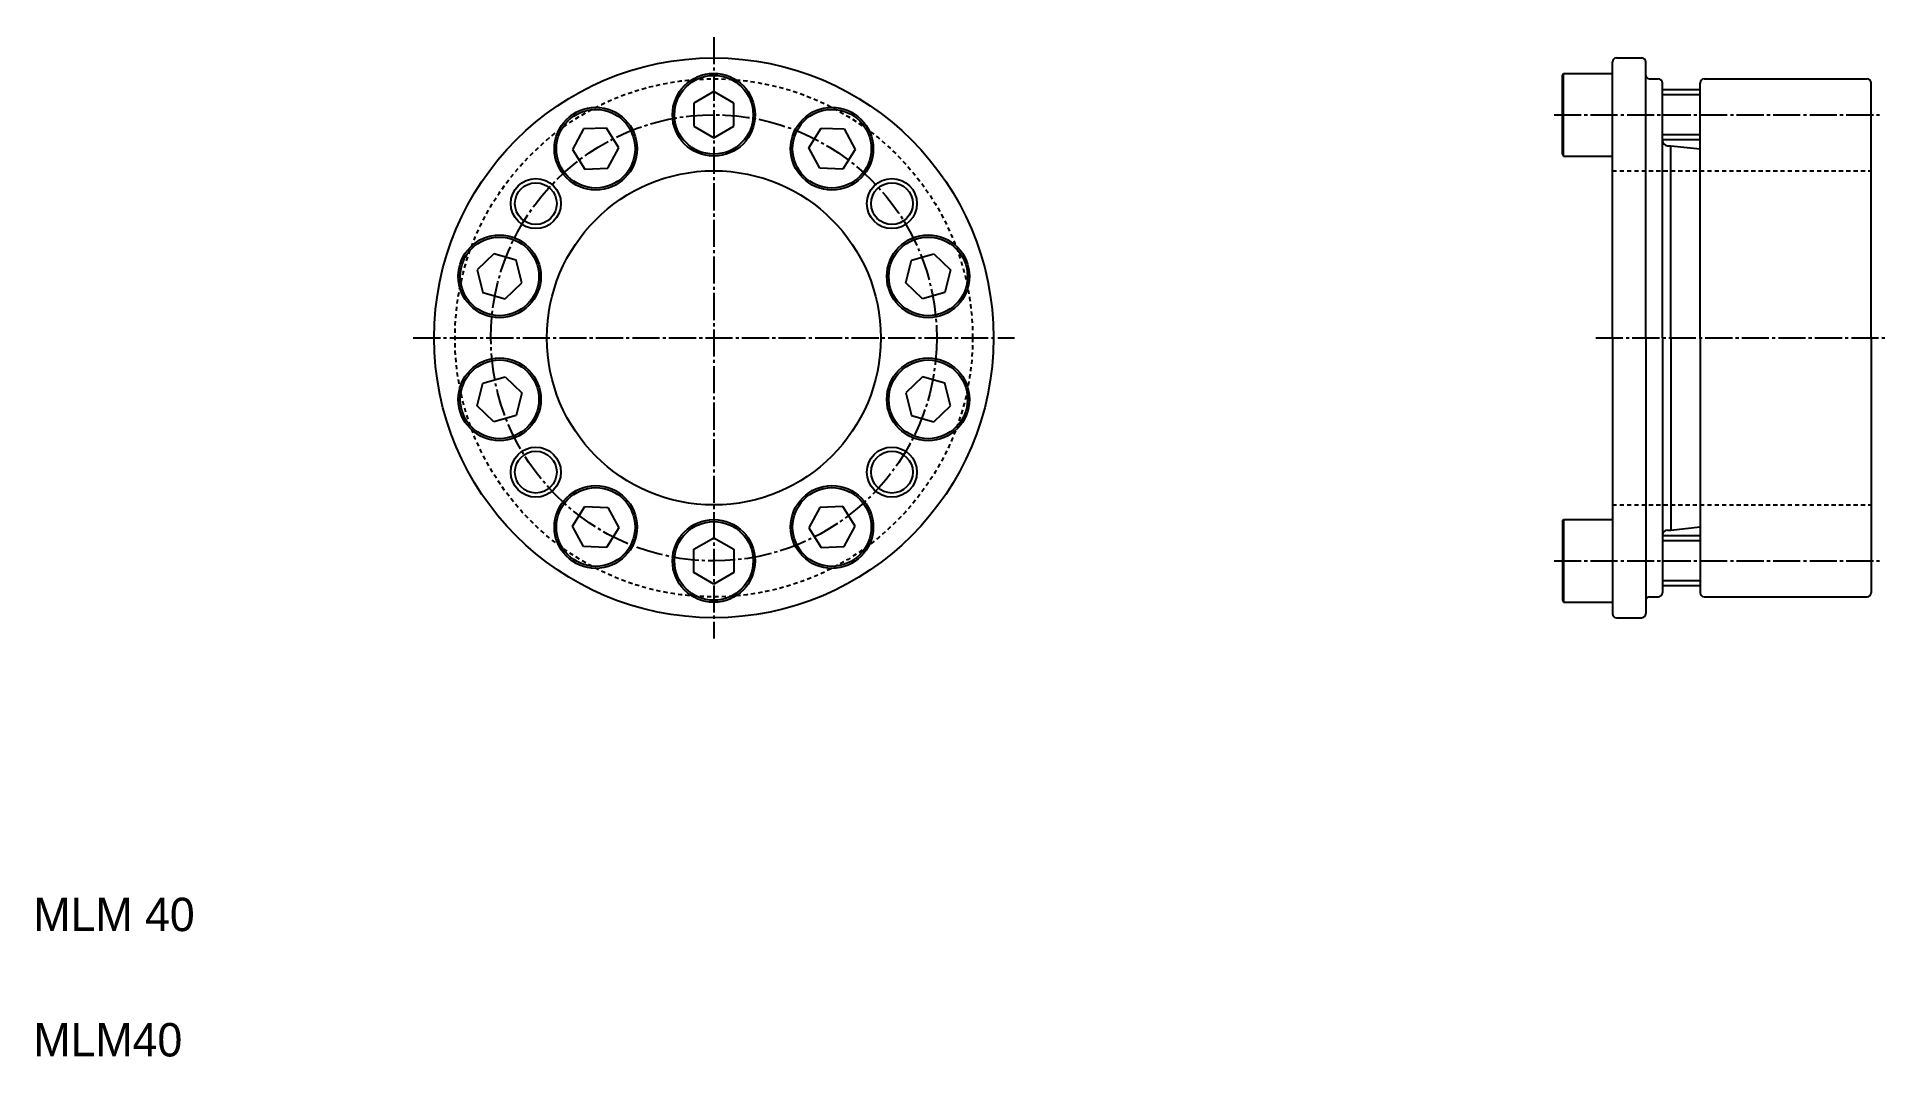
# Model space of a CAD drawing. Extents: x 10 to 232, y 10 to 132.
import ezdxf

# ---------------------------------------------------------------- set-up
doc = ezdxf.new("R2010")
doc.units = 0
doc.header["$LTSCALE"] = 0.25
doc.linetypes.add('CENTER', pattern=[17.5, 13, -1.5, 1.5, -1.5])
doc.linetypes.add('DASHED', pattern=[3.5, 2, -1.5])
doc.layers.get('0').update_dxf_attribs({"linetype": 'CONTINUOUS'})
doc.layers.add('CENTER', color=1, linetype='CENTER')

msp = doc.modelspace()

# ---------------------------------------------------------------- linework, layer by layer
for p, q in [((199.13, 96.01), (199.13, 129.01)), ((199.63, 129.51), (202.63, 129.51)), ((203.13, 96.01), (203.13, 129.01)), ((193.13, 127.42), (193.27, 127.66)), ((193.13, 118.01), (193.13, 127.42)), ((193.27, 127.66), (199.13, 127.66)), ((193.27, 117.76), (193.27, 127.66)), ((199.13, 117.76), (199.13, 127.66)), ((203.54, 127.01), (204.63, 127.01)), ((205.13, 96.01), (205.13, 126.51)), ((209.63, 96.01), (209.63, 126.51)), ((210.13, 127.01), (229.63, 127.01)), ((230.13, 96.01), (230.13, 126.51)), ((91.5, 125.48), (89.1, 124.1)), ((93.9, 124.1), (91.5, 125.48)), ((92.7, 124.79), (92.7, 124.79)), ((93.3, 124.44), (93.3, 124.44)), ((199.13, 119.71), (199.13, 125.71)), ((209.63, 125.71), (205.13, 125.71)), ((89.1, 124.1), (89.1, 121.33)), ((93.9, 121.33), (93.9, 124.1)), ((75.89, 121.01), (74.59, 118.56)), ((78.66, 121.1), (75.89, 121.01)), ((80.13, 118.75), (78.66, 121.1)), ((89.1, 121.33), (91.5, 119.94)), ((91.5, 119.94), (93.9, 121.33)), ((102.88, 118.75), (104.35, 121.1)), ((104.35, 121.1), (107.12, 121.01)), ((107.12, 121.01), (108.42, 118.56)), ((74.59, 118.56), (76.05, 116.21)), ((78.82, 116.3), (80.13, 118.75)), ((104.18, 116.3), (102.88, 118.75)), ((108.42, 118.56), (106.95, 116.21)), ((193.13, 118.01), (193.27, 117.76)), ((193.27, 117.76), (199.13, 117.76)), ((209.63, 119.71), (205.13, 119.71)), ((205.73, 119.01), (206.13, 119.01)), ((206.13, 96.01), (206.13, 119.01)), ((206.13, 119.01), (209.63, 118.62)), ((76.05, 116.21), (78.82, 116.3)), ((106.95, 116.21), (104.18, 116.3)), ((65.17, 106.06), (63.17, 104.14)), ((67.83, 105.3), (65.17, 106.06)), ((68.5, 102.61), (67.83, 105.3)), ((114.51, 102.61), (115.18, 105.3)), ((115.18, 105.3), (117.84, 106.06)), ((117.84, 106.06), (119.83, 104.14)), ((63.17, 104.14), (63.85, 101.45)), ((66.51, 100.68), (68.5, 102.61)), ((116.5, 100.68), (114.51, 102.61)), ((119.83, 104.14), (119.16, 101.45)), ((63.85, 101.45), (66.51, 100.68)), ((119.16, 101.45), (116.5, 100.68)), ((199.13, 96.01), (199.13, 63.01)), ((203.13, 96.01), (203.13, 63.01)), ((205.13, 96.01), (205.13, 65.51)), ((206.13, 96.01), (206.13, 73.01)), ((209.63, 96.01), (209.63, 65.51)), ((230.13, 96.01), (230.13, 65.51)), ((63.85, 90.58), (66.51, 91.34)), ((66.51, 91.34), (68.5, 89.42)), ((116.5, 91.34), (114.51, 89.42)), ((119.16, 90.58), (116.5, 91.34)), ((63.17, 87.89), (63.85, 90.58)), ((68.5, 89.42), (67.83, 86.73)), ((114.51, 89.42), (115.18, 86.73)), ((119.83, 87.89), (119.16, 90.58)), ((65.17, 85.96), (63.17, 87.89)), ((67.83, 86.73), (65.17, 85.96)), ((115.18, 86.73), (117.84, 85.96)), ((117.84, 85.96), (119.83, 87.89)), ((74.59, 73.47), (76.05, 75.82)), ((76.05, 75.82), (78.82, 75.72)), ((78.82, 75.72), (80.13, 73.27)), ((104.18, 75.72), (102.88, 73.27)), ((106.95, 75.82), (104.18, 75.72)), ((108.42, 73.47), (106.95, 75.82)), ((75.89, 71.02), (74.59, 73.47)), ((80.13, 73.27), (78.66, 70.92)), ((102.88, 73.27), (104.35, 70.92)), ((107.12, 71.02), (108.42, 73.47)), ((193.13, 74.02), (193.27, 74.26)), ((193.13, 74.02), (193.13, 64.61)), ((193.27, 74.26), (199.13, 74.26)), ((193.27, 74.26), (193.27, 64.36)), ((199.13, 74.26), (199.13, 64.36)), ((206.13, 73.01), (209.63, 73.4)), ((78.66, 70.92), (75.89, 71.02)), ((89.1, 70.7), (91.5, 72.08)), ((91.5, 72.08), (93.9, 70.7)), ((104.35, 70.92), (107.12, 71.02)), ((199.13, 72.31), (199.13, 66.31)), ((209.63, 72.31), (205.13, 72.31)), ((205.73, 73.01), (206.13, 73.01)), ((89.1, 67.93), (89.1, 70.7)), ((93.9, 70.7), (93.9, 67.93)), ((91.5, 66.54), (89.1, 67.93)), ((93.9, 67.93), (91.5, 66.54)), ((193.13, 64.61), (193.27, 64.36)), ((193.27, 64.36), (199.13, 64.36)), ((203.54, 65.01), (204.63, 65.01)), ((209.63, 66.31), (205.13, 66.31)), ((210.13, 65.01), (229.63, 65.01)), ((199.63, 62.51), (202.63, 62.51))]:
    msp.add_line(p, q)
at = {"color": 3}
for p, q in [((209.63, 125.11), (205.13, 125.11)), ((209.63, 120.31), (205.13, 120.31)), ((209.63, 71.71), (205.13, 71.71)), ((209.63, 66.91), (205.13, 66.91))]:
    msp.add_line(p, q, dxfattribs=at)
at = {"color": 3, "linetype": 'DASHED'}
for p, q in [((199.13, 116.01), (230.13, 116.01)), ((199.13, 76.01), (230.13, 76.01))]:
    msp.add_line(p, q, dxfattribs=at)
for centre, radius in [((91.5, 96.01), 33.5), ((91.5, 122.71), 4.95), ((91.5, 122.71), 4.71), ((77.36, 118.65), 4.95), ((77.36, 118.65), 4.71), ((105.65, 118.65), 4.95), ((105.65, 118.65), 4.71), ((91.5, 96.01), 20), ((70.18, 112.08), 2.5), ((112.83, 112.08), 2.5), ((65.84, 103.37), 4.95), ((65.84, 103.37), 4.71), ((117.17, 103.37), 4.95), ((117.17, 103.37), 4.71), ((65.84, 88.65), 4.95), ((65.84, 88.65), 4.71), ((117.17, 88.65), 4.95), ((117.17, 88.65), 4.71), ((70.18, 79.94), 2.5), ((112.83, 79.94), 2.5), ((77.36, 73.37), 4.95), ((77.36, 73.37), 4.71), ((105.65, 73.37), 4.95), ((105.65, 73.37), 4.71), ((91.5, 69.31), 4.95), ((91.5, 69.31), 4.71)]:
    msp.add_circle(centre, radius)
msp.add_circle((91.5, 96.01), 31, dxfattribs=at)
at = {"color": 3}
for centre in [(70.18, 112.08), (112.83, 112.08), (70.18, 79.94), (112.83, 79.94)]:
    msp.add_circle(centre, 3, dxfattribs=at)
for centre, radius, start, end in [((199.63, 129.01), 0.5, 90, 180), ((202.63, 129.01), 0.5, 0, 90), ((203.54, 127.42), 0.41, 180, 270), ((204.63, 126.51), 0.5, 0, 90), ((210.13, 126.51), 0.5, 90, 180), ((229.63, 126.51), 0.5, 0, 90), ((205.73, 119.61), 0.6, 180, 270), ((205.73, 72.41), 0.6, 90, 180), ((203.54, 64.6), 0.41, 90, 180), ((204.63, 65.51), 0.5, 270, 0), ((210.13, 65.51), 0.5, 180, 270), ((229.63, 65.51), 0.5, 270, 0), ((199.63, 63.01), 0.5, 180, 270), ((202.63, 63.01), 0.5, 270, 0)]:
    msp.add_arc(centre, radius, start, end)
at = {"layer": 'CENTER', "color": 1, "linetype": 'CENTER'}
for p, q in [((91.5, 132.01), (91.5, 60.01)), ((192.13, 122.71), (231.13, 122.71)), ((55.5, 96.01), (127.5, 96.01)), ((197.13, 96.01), (232.13, 96.01)), ((192.13, 69.31), (231.13, 69.31))]:
    msp.add_line(p, q, dxfattribs=at)
msp.add_circle((91.5, 96.01), 26.7, dxfattribs=at)

# ---------------------------------------------------------------- texts
for s, p in [('MLM 40', (10, 25)), ('MLM40', (10, 10))]:
    msp.add_text(s, height=4).set_placement(p)

doc.saveas('drawing.dxf')
